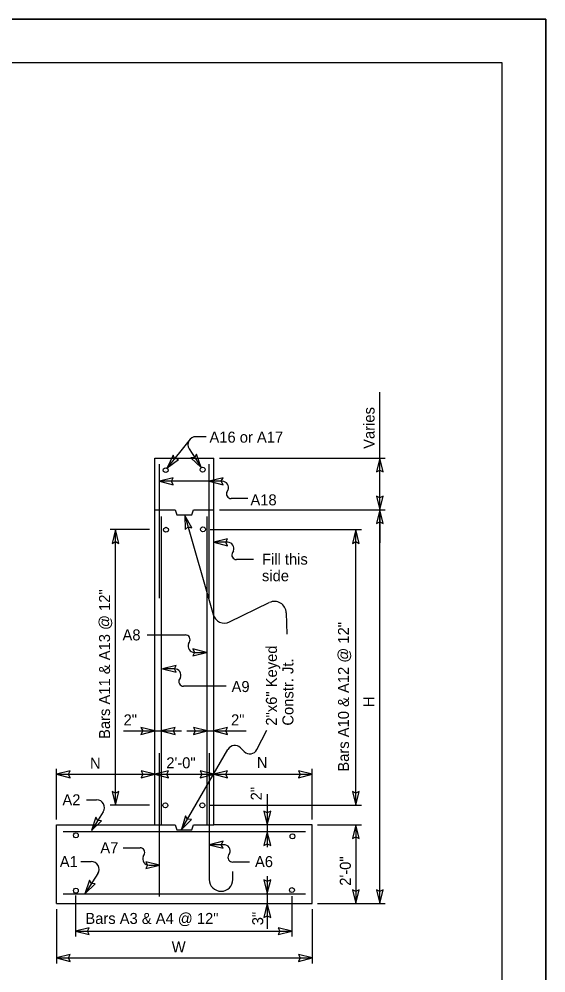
# Model space of a CAD drawing. Extents: x 0 to 36, y 0 to 22.
# Drawn here: x 29.97 to 36, y 11.1 to 22 of the extents above; entities that cross this region are included whole.
import ezdxf

# ---------------------------------------------------------------- set-up
doc = ezdxf.new("R2010")
doc.units = 0
for name, color, linetype in [('01-Slab', 7, 'Continuous'), ('03-Dimensions', 7, 'Continuous'), ('04-Hidden', 7, 'Continuous'), ('Level 2', 7, 'Continuous'), ('S_PL_Dimens_PR', 7, 'Continuous'), ('S_PL_Rebars_PR', 7, 'Continuous'), ('SB_PL_BORDER', 7, 'Continuous'), ('SB_PL_CUTLINE2_PR', 7, 'Continuous'), ('SB_PL_CUTLINE_PR', 7, 'Continuous'), ('SB_PL_SBL4_PR', 7, 'Continuous')]:
    doc.layers.add(name, color=color, linetype=linetype)

msp = doc.modelspace()

# ---------------------------------------------------------------- linework, layer by layer
at = {"layer": '01-Slab'}
for p, q in [((31.524, 12.789), (31.524, 16.981)), ((31.524, 16.981), (32.199, 16.981)), ((32.199, 12.789), (32.199, 16.981)), ((30.399, 11.889), (30.399, 12.789)), ((30.399, 12.789), (31.524, 12.789)), ((33.324, 12.789), (32.199, 12.789)), ((33.324, 11.889), (33.324, 12.789)), ((30.399, 11.889), (33.324, 11.889))]:
    msp.add_line(p, q, dxfattribs=at)
at = {"layer": '03-Dimensions'}
for p, q in [((34.098, 11.889), (34.098, 17.736)), ((31.914, 17.179), (31.664, 16.869)), ((32.11, 17.226), (31.993, 17.226)), ((31.917, 17.088), (32.054, 16.874)), ((32.262, 16.981), (34.161, 16.981)), ((31.648, 16.843), (31.648, 16.843)), ((32.071, 16.849), (32.071, 16.849)), ((32.295, 16.716), (31.577, 16.716)), ((32.361, 16.617), (32.35, 16.599)), ((32.589, 16.518), (32.397, 16.518)), ((32.262, 16.389), (34.161, 16.389)), ((34.098, 16.389), (34.098, 16.011)), ((31.867, 16.327), (32.19, 15.194)), ((31.461, 16.164), (31.011, 16.164)), ((31.074, 13.014), (31.074, 16.164)), ((31.651, 16.162), (31.651, 16.162)), ((32.074, 16.168), (32.074, 16.168)), ((32.157, 16.164), (33.888, 16.164)), ((33.825, 13.014), (33.825, 16.164)), ((32.358, 16.019), (32.199, 16.019)), ((32.424, 15.92), (32.413, 15.902)), ((32.652, 15.821), (32.459, 15.821)), ((32.379, 15.109), (32.834, 15.329)), ((33.027, 15.212), (33.035, 14.968)), ((31.437, 14.96), (31.873, 14.96)), ((31.909, 14.86), (31.92, 14.878)), ((31.975, 14.761), (32.115, 14.761)), ((31.75, 14.572), (31.61, 14.572)), ((31.816, 14.473), (31.806, 14.455)), ((32.34, 14.374), (31.852, 14.374)), ((31.166, 13.863), (31.523, 13.863)), ((31.523, 13.863), (31.598, 13.863)), ((31.598, 13.863), (31.83, 13.863)), ((31.889, 13.863), (32.124, 13.863)), ((32.124, 13.863), (32.199, 13.863)), ((32.199, 13.863), (32.57, 13.863)), ((32.691, 13.649), (32.804, 13.87)), ((31.83, 12.735), (32.361, 13.652)), ((32.503, 13.671), (32.547, 13.626)), ((30.399, 12.852), (30.399, 13.43)), ((33.324, 12.852), (33.324, 13.43)), ((30.399, 13.367), (33.324, 13.367)), ((32.811, 13.138), (32.811, 12.79)), ((30.741, 13.076), (30.858, 13.076)), ((31.461, 13.014), (31.011, 13.014)), ((31.645, 13.012), (31.645, 13.012)), ((32.068, 13.012), (32.068, 13.012)), ((32.157, 13.014), (33.888, 13.014)), ((30.934, 12.937), (30.797, 12.724)), ((32.811, 12.79), (32.811, 12.71)), ((33.387, 12.789), (33.888, 12.789)), ((33.825, 12.789), (33.825, 11.889)), ((30.62, 12.67), (30.62, 12.67)), ((32.811, 12.71), (32.811, 12.535)), ((33.099, 12.658), (33.099, 12.658)), ((32.313, 12.562), (32.147, 12.562)), ((31.163, 12.527), (31.355, 12.527)), ((31.391, 12.427), (31.402, 12.445)), ((32.379, 12.463), (32.368, 12.445)), ((30.678, 12.37), (30.795, 12.37)), ((31.457, 12.328), (31.577, 12.328)), ((32.607, 12.363), (32.415, 12.363)), ((30.871, 12.232), (30.724, 12.002)), ((32.811, 12.204), (32.811, 12.004)), ((30.62, 12.037), (30.62, 12.037)), ((32.811, 12.004), (32.811, 11.888)), ((33.093, 12.043), (33.093, 12.043)), ((30.616, 11.98), (30.616, 11.511)), ((32.811, 11.888), (32.811, 11.601)), ((33.093, 11.975), (33.093, 11.511)), ((33.387, 11.889), (33.888, 11.889)), ((33.387, 11.889), (34.161, 11.889)), ((30.399, 11.826), (30.399, 11.204)), ((33.324, 11.826), (33.324, 11.204)), ((30.616, 11.574), (33.093, 11.574)), ((30.399, 11.267), (33.324, 11.267))]:
    msp.add_line(p, q, dxfattribs=at)
for points in [[(31.648, 16.815), (31.634, 16.819), (31.624, 16.829), (31.62, 16.843), (31.624, 16.857), (31.634, 16.868), (31.648, 16.871), (31.662, 16.868), (31.673, 16.857), (31.676, 16.843), (31.673, 16.829), (31.662, 16.819)], [(32.071, 16.821), (32.057, 16.825), (32.046, 16.835), (32.043, 16.849), (32.046, 16.863), (32.057, 16.874), (32.071, 16.877), (32.085, 16.874), (32.095, 16.863), (32.099, 16.849), (32.095, 16.835), (32.085, 16.825)], [(31.651, 16.133), (31.637, 16.137), (31.627, 16.147), (31.623, 16.162), (31.627, 16.176), (31.637, 16.186), (31.651, 16.19), (31.665, 16.186), (31.676, 16.176), (31.679, 16.162), (31.676, 16.147), (31.665, 16.137)], [(32.074, 16.14), (32.06, 16.143), (32.049, 16.154), (32.046, 16.168), (32.049, 16.182), (32.06, 16.192), (32.074, 16.196), (32.088, 16.192), (32.098, 16.182), (32.102, 16.168), (32.098, 16.154), (32.088, 16.143)], [(31.645, 12.984), (31.631, 12.988), (31.621, 12.998), (31.617, 13.012), (31.621, 13.026), (31.631, 13.036), (31.645, 13.04), (31.659, 13.036), (31.67, 13.026), (31.673, 13.012), (31.67, 12.998), (31.659, 12.988)], [(32.068, 12.984), (32.054, 12.988), (32.043, 12.998), (32.039, 13.012), (32.043, 13.026), (32.054, 13.036), (32.068, 13.04), (32.082, 13.036), (32.092, 13.026), (32.096, 13.012), (32.092, 12.998), (32.082, 12.988)], [(30.62, 12.642), (30.606, 12.646), (30.596, 12.656), (30.592, 12.67), (30.596, 12.684), (30.606, 12.695), (30.62, 12.698), (30.634, 12.695), (30.645, 12.684), (30.648, 12.67), (30.645, 12.656), (30.634, 12.646)], [(33.099, 12.63), (33.085, 12.634), (33.074, 12.644), (33.071, 12.658), (33.074, 12.672), (33.085, 12.682), (33.099, 12.686), (33.113, 12.682), (33.123, 12.672), (33.127, 12.658), (33.123, 12.644), (33.113, 12.634)], [(30.62, 12.009), (30.606, 12.012), (30.596, 12.023), (30.592, 12.037), (30.596, 12.051), (30.606, 12.061), (30.62, 12.065), (30.634, 12.061), (30.645, 12.051), (30.648, 12.037), (30.645, 12.023), (30.634, 12.012)], [(33.093, 12.015), (33.078, 12.019), (33.068, 12.029), (33.064, 12.043), (33.068, 12.057), (33.078, 12.067), (33.093, 12.071), (33.107, 12.067), (33.117, 12.057), (33.121, 12.043), (33.117, 12.029), (33.107, 12.019)]]:
    msp.add_lwpolyline(points, close=True, dxfattribs=at)
for centre, radius, start, end in [((31.993, 17.136), 0.09, 90, 212.5833), ((32.295, 16.644), 0.072, 337.7179, 90), ((32.397, 16.572), 0.054, 149.2121, 270), ((32.358, 15.947), 0.072, 337.7179, 90), ((32.459, 15.875), 0.054, 149.2121, 270), ((32.893, 15.208), 0.135, 1.8466, 115.8236), ((32.32, 15.231), 0.135, 195.9472, 295.8231), ((31.873, 14.906), 0.054, 329.2121, 90), ((31.975, 14.833), 0.072, 157.7179, 270), ((31.75, 14.5), 0.072, 337.7179, 90), ((31.852, 14.428), 0.054, 149.2121, 270), ((32.439, 13.607), 0.09, 45.01, 149.9313), ((32.611, 13.69), 0.09, 225.0163, 332.8194), ((30.858, 12.986), 0.09, 327.4167, 90), ((32.313, 12.49), 0.072, 337.7179, 90), ((31.355, 12.473), 0.054, 329.2121, 90), ((32.415, 12.417), 0.054, 149.2121, 270), ((30.795, 12.28), 0.09, 327.4167, 90), ((31.457, 12.4), 0.072, 157.7179, 270)]:
    msp.add_arc(centre, radius, start, end, dxfattribs=at)
at = {"layer": '04-Hidden'}
for points in [[(31.524, 16.389), (31.758, 16.389), (31.777, 16.333), (31.946, 16.333), (31.965, 16.389), (32.199, 16.389)], [(31.524, 12.789), (31.758, 12.789), (31.777, 12.733), (31.946, 12.733), (31.965, 12.789), (32.199, 12.789)]]:
    msp.add_lwpolyline(points, dxfattribs=at)
at = {"layer": 'Level 2'}
msp.add_lwpolyline([(2.5, 1.475), (35.5, 1.475), (35.5, 21.5), (2.5, 21.5)], close=True, dxfattribs=at)
at = {"layer": 'S_PL_Dimens_PR'}
for points in [[(31.664, 16.869), (31.793, 16.967), (31.75, 16.976), (31.732, 17.016)], [(32.054, 16.874), (32.002, 17.028), (31.979, 16.99), (31.936, 16.985)], [(34.098, 16.981), (34.059, 16.824), (34.098, 16.843), (34.137, 16.824)], [(31.577, 16.716), (31.734, 16.677), (31.714, 16.716), (31.734, 16.756)], [(32.147, 16.716), (32.304, 16.677), (32.284, 16.716), (32.304, 16.756)], [(34.098, 16.389), (34.137, 16.547), (34.098, 16.527), (34.059, 16.547)], [(34.098, 16.389), (34.059, 16.232), (34.098, 16.252), (34.137, 16.232)], [(31.867, 16.327), (31.872, 16.164), (31.905, 16.194), (31.948, 16.186)], [(31.074, 16.164), (31.035, 16.007), (31.074, 16.027), (31.113, 16.007)], [(33.825, 16.164), (33.785, 16.007), (33.825, 16.027), (33.864, 16.007)], [(32.199, 16.019), (32.356, 15.98), (32.337, 16.019), (32.356, 16.059)], [(32.115, 14.761), (31.957, 14.8), (31.977, 14.761), (31.957, 14.722)], [(31.61, 14.572), (31.768, 14.533), (31.748, 14.572), (31.768, 14.611)], [(31.523, 13.863), (31.365, 13.902), (31.385, 13.863), (31.365, 13.823)], [(31.598, 13.863), (31.755, 13.823), (31.736, 13.863), (31.755, 13.902)], [(32.124, 13.863), (31.967, 13.902), (31.986, 13.863), (31.967, 13.823)], [(32.199, 13.863), (32.357, 13.823), (32.337, 13.863), (32.357, 13.902)], [(30.399, 13.367), (30.556, 13.327), (30.537, 13.367), (30.556, 13.406)], [(31.524, 13.367), (31.367, 13.406), (31.386, 13.367), (31.367, 13.327)], [(31.524, 13.367), (31.681, 13.327), (31.662, 13.367), (31.681, 13.406)], [(32.199, 13.367), (32.042, 13.406), (32.061, 13.367), (32.042, 13.327)], [(32.199, 13.367), (32.356, 13.327), (32.337, 13.367), (32.356, 13.406)], [(33.324, 13.367), (33.167, 13.406), (33.186, 13.367), (33.167, 13.327)], [(31.074, 13.014), (31.113, 13.172), (31.074, 13.152), (31.035, 13.172)], [(33.825, 13.014), (33.864, 13.172), (33.825, 13.152), (33.785, 13.172)], [(30.797, 12.724), (30.915, 12.835), (30.871, 12.84), (30.849, 12.877)], [(31.83, 12.735), (31.943, 12.852), (31.899, 12.854), (31.875, 12.891)], [(32.811, 12.79), (32.851, 12.947), (32.811, 12.927), (32.772, 12.947)], [(33.825, 12.789), (33.785, 12.632), (33.825, 12.652), (33.864, 12.632)], [(32.811, 12.71), (32.772, 12.553), (32.811, 12.573), (32.851, 12.553)], [(32.147, 12.562), (32.304, 12.523), (32.284, 12.562), (32.304, 12.601)], [(31.577, 12.328), (31.419, 12.368), (31.439, 12.328), (31.419, 12.289)], [(30.724, 12.002), (30.842, 12.113), (30.798, 12.118), (30.776, 12.156)], [(32.811, 12.004), (32.851, 12.161), (32.811, 12.141), (32.772, 12.161)], [(33.825, 11.889), (33.864, 12.047), (33.825, 12.027), (33.785, 12.047)], [(34.098, 11.889), (34.137, 12.047), (34.098, 12.027), (34.059, 12.047)], [(32.811, 11.888), (32.772, 11.73), (32.811, 11.75), (32.851, 11.73)], [(30.616, 11.574), (30.774, 11.534), (30.754, 11.574), (30.774, 11.613)], [(33.093, 11.574), (32.936, 11.613), (32.956, 11.574), (32.936, 11.534)], [(30.399, 11.267), (30.556, 11.228), (30.537, 11.267), (30.556, 11.306)], [(33.324, 11.267), (33.167, 11.306), (33.186, 11.267), (33.167, 11.228)]]:
    msp.add_lwpolyline(points, close=True, dxfattribs=at)
at = {"layer": 'S_PL_Rebars_PR'}
for p, q in [((31.577, 15.382), (31.577, 16.912)), ((32.147, 15.382), (32.147, 16.912)), ((31.599, 12.789), (31.599, 16.314)), ((32.124, 12.789), (32.124, 16.314)), ((31.577, 11.968), (31.577, 13.608)), ((32.147, 13.608), (32.147, 12.165)), ((30.474, 12.714), (33.249, 12.714)), ((32.417, 12.165), (32.417, 12.255)), ((30.474, 12.002), (33.249, 12.002))]:
    msp.add_line(p, q, dxfattribs=at)
msp.add_arc((32.282, 12.165), 0.135, 180, 0, dxfattribs=at)
at = {"layer": 'SB_PL_BORDER'}
msp.add_lwpolyline([(35.5, 21.5), (2.5, 21.5), (2.5, 1.475), (0, 0), (0, 22), (36, 22), (36, 0), (0, 0), (2.5, 1.475), (35.5, 1.475)], close=True, dxfattribs=at)
at = {"layer": 'SB_PL_CUTLINE2_PR'}
msp.add_lwpolyline([(36, 0), (36, 22), (2, 22), (2, 0)], close=True, dxfattribs=at)
at = {"layer": 'SB_PL_CUTLINE_PR'}
msp.add_lwpolyline([(0, 22), (36, 22), (36, 0), (0, 0)], close=True, dxfattribs=at)
msp.add_lwpolyline([(0, 22), (36, 22), (36, 0), (0, 0)], close=True, dxfattribs=at)
at = {"layer": 'SB_PL_SBL4_PR'}
msp.add_lwpolyline([(2.5, 0.5), (35.5, 0.5), (35.5, 21.5), (2.5, 21.5)], close=True, dxfattribs=at)

# ---------------------------------------------------------------- texts
at = {"layer": '03-Dimensions'}
for s, p in [('Varies', (34.038, 17.087)), (' Bars A11 & A13 @ 12" ', (31.011, 13.724)), (' Bars A10 & A12 @ 12" ', (33.746, 13.35)), ('2"x6" Keyed', (32.921, 13.923)), ('Constr. Jt.', (33.11, 13.923)), ('H', (34.035, 14.134)), ('2"', (32.748, 13.069)), (' 2\'-0" ', (33.767, 12.046)), ('3"', (32.764, 11.641))]:
    msp.add_text(s, height=0.126, rotation=90, dxfattribs=at).set_placement(p)
for s, p in [('A16 or A17 ', (32.149, 17.158)), ('A18', (32.618, 16.441)), ('Fill this', (32.75, 15.763)), ('side', (32.75, 15.574)), ('A8', (31.154, 14.897)), ('A9', (32.402, 14.307)), ('2"', (31.166, 13.926)), ('2"', (32.396, 13.926)), (' N ', (30.735, 13.43)), ('2\'-0"', (31.655, 13.435)), (' N ', (32.645, 13.439)), ('A2', (30.466, 13.012)), ('A7', (30.9, 12.464)), ('A1', (30.436, 12.306)), ('A6', (32.67, 12.306)), (' Bars A3 & A4 @ 12" ', (30.682, 11.656)), (' W ', (31.67, 11.33))]:
    msp.add_text(s, height=0.126, dxfattribs=at).set_placement(p)

doc.saveas('drawing.dxf')
